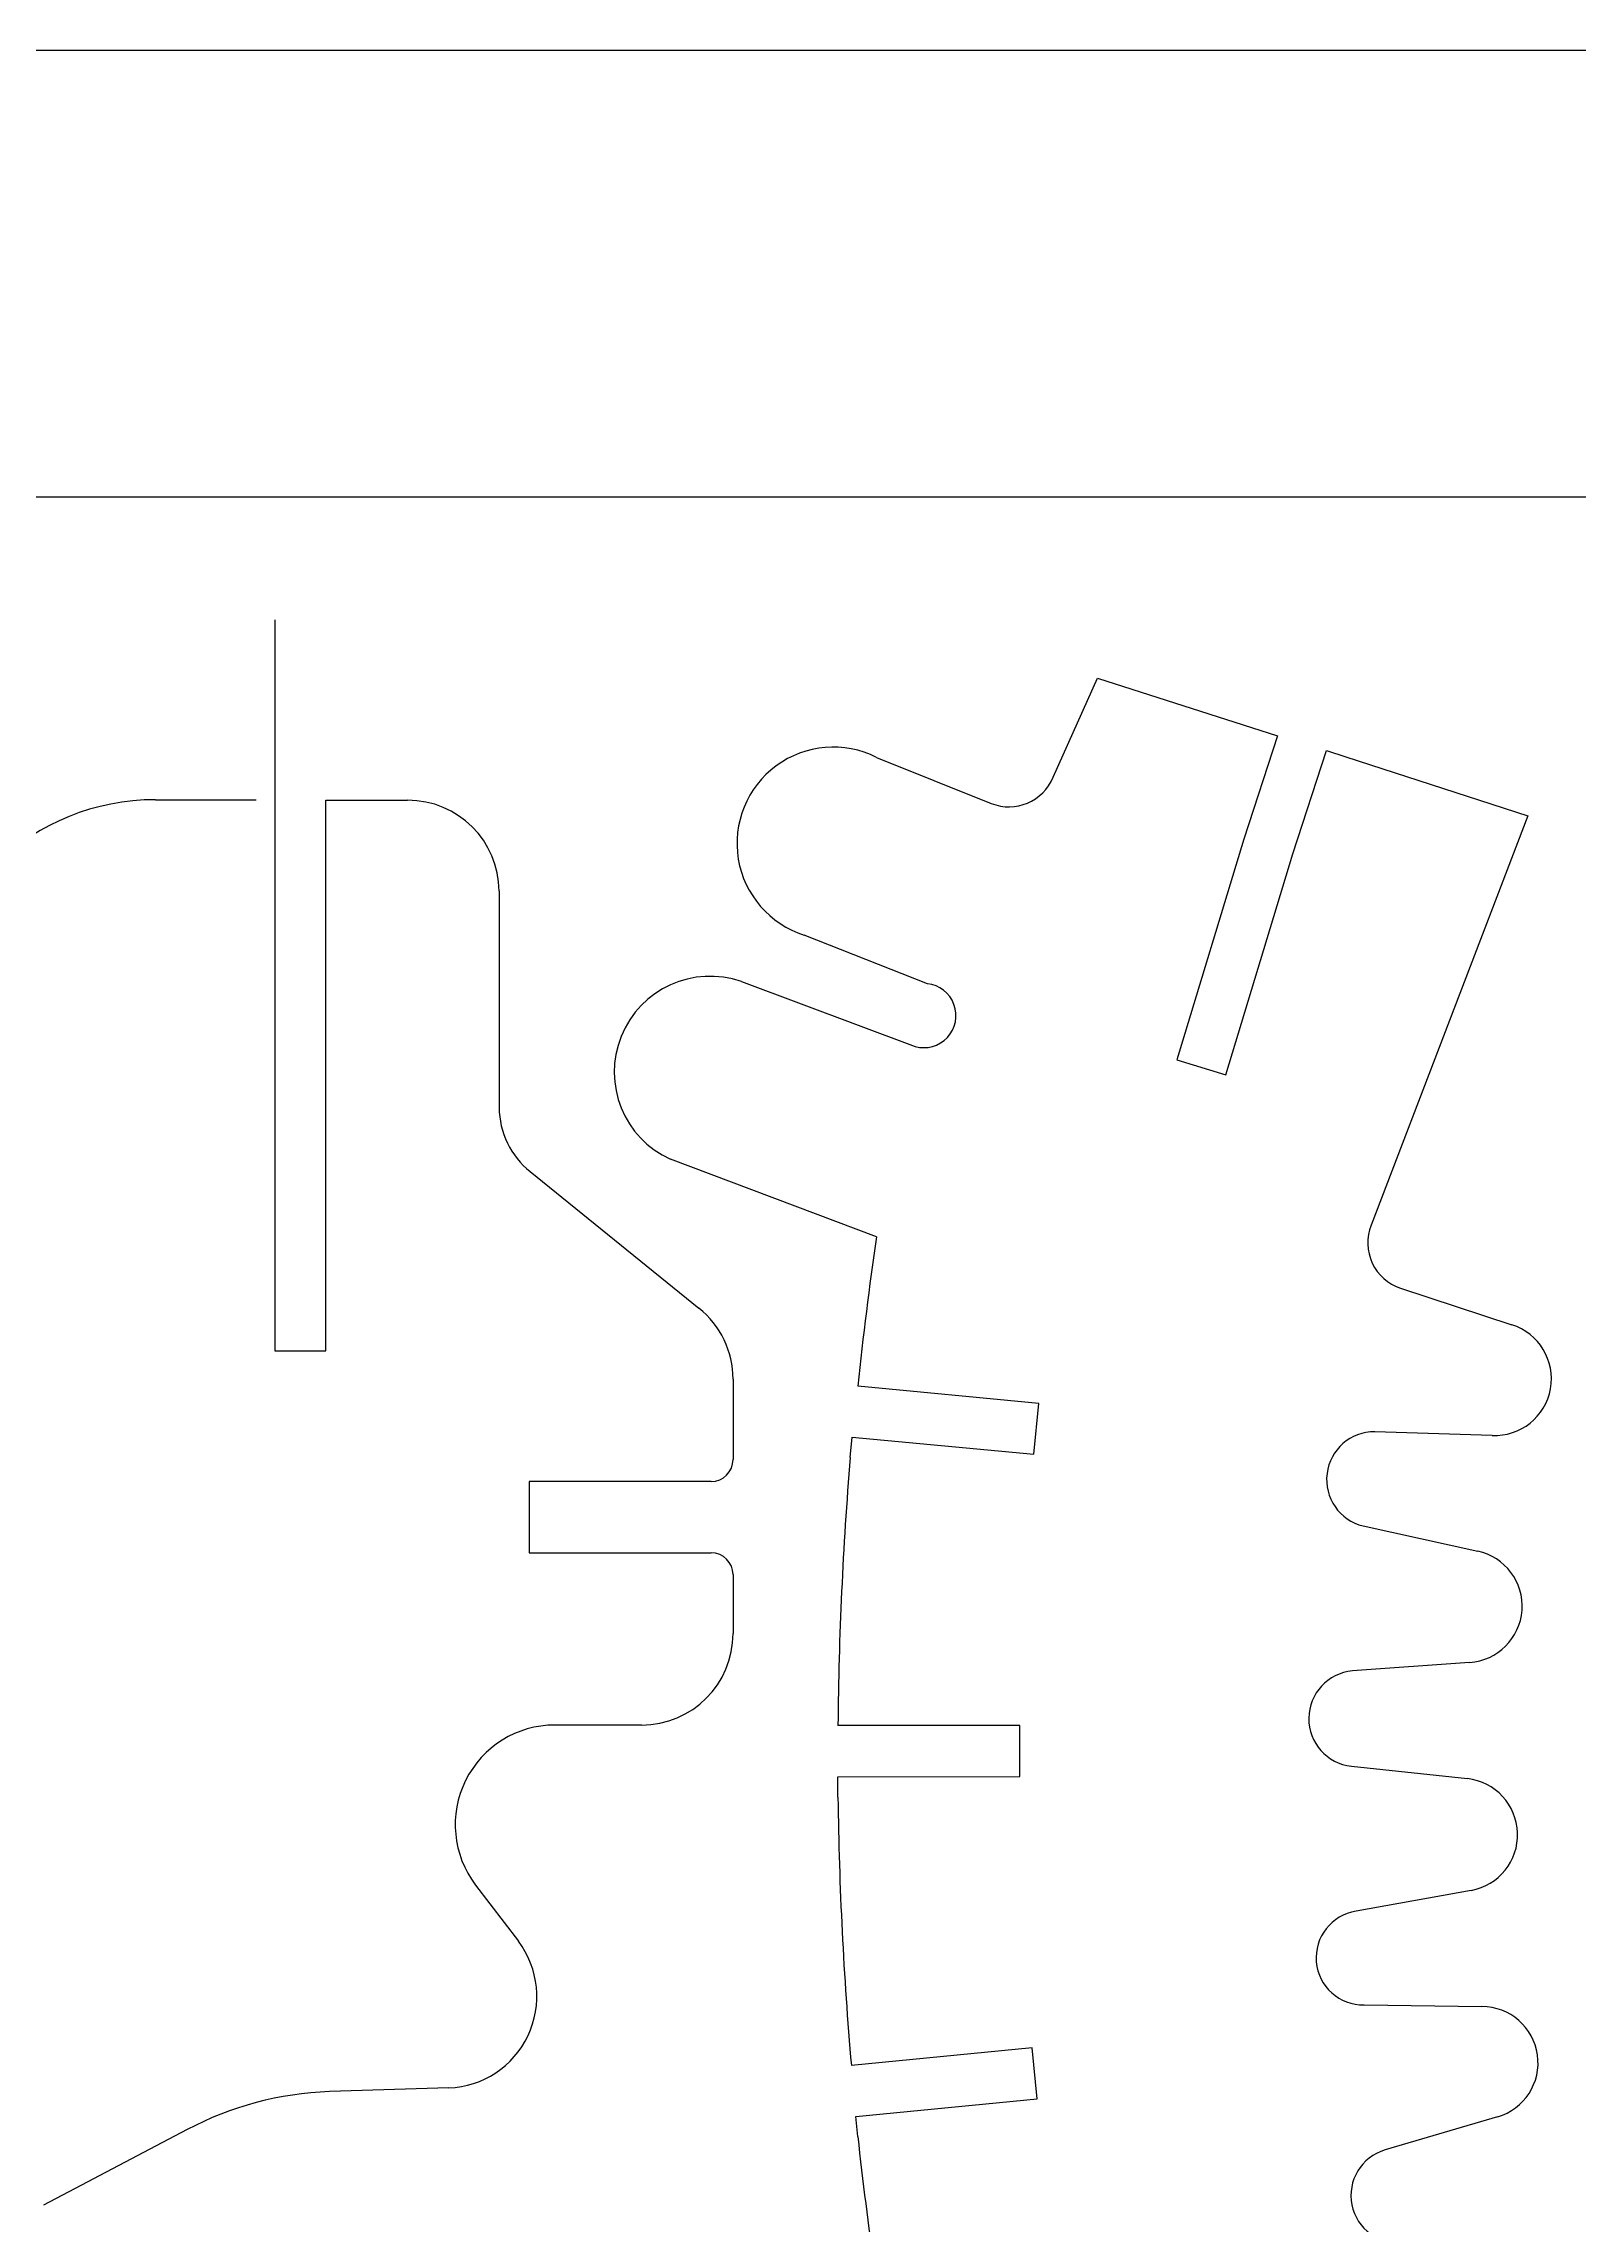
# Model space of a CAD drawing. Extents: x 0 to 249, y 0 to 179.
# Drawn here: x 79.2 to 122.1, y 118.1 to 179 of the extents above; entities that cross this region are included whole.
import ezdxf

# ---------------------------------------------------------------- set-up
doc = ezdxf.new("R2010")
doc.units = 0
doc.header["$MEASUREMENT"] = 0
doc.dimstyles.get("Standard").update_dxf_attribs({"dimtxt": 0.18, "dimasz": 0.18, "dimexe": 0.18, "dimexo": 0.0625, "dimgap": 0.09, "dimtad": 0, "dimtih": 1, "dimtoh": 1, "dimdec": 4, "dimzin": 0, "dimdsep": 46, "dimtxsty": 'Standard', "dimcen": 0.09, "dimadec": 0, "dimazin": 0, "dimtfac": 1, "dimtdec": 4, "dimtofl": 0, "dimtmove": 0, "dimatfit": 3, "dimfxl": 1, "dimtolj": 1, "dimtzin": 0, "dimarcsym": 0})

# ---------------------------------------------------------------- blocks, each defined once
blk = doc.blocks.new('*D0')
at = {"color": 0, "lineweight": -2}
for p, q in [((0.013, 92.319), (0.013, 179.044)), ((0.193, 178.864), (124.042, 178.864)), ((249.24, 178.864), (125.392, 178.864)), ((249.42, 92.319), (249.42, 179.044))]:
    blk.add_line(p, q, dxfattribs=at)
at = {"color": 0}
for points in [[(0.193, 178.894), (0.193, 178.834), (0.013, 178.864)], [(249.24, 178.894), (249.24, 178.834), (249.42, 178.864)]]:
    blk.add_solid(points, dxfattribs=at)
at = {"layer": 'Defpoints', "color": 0}
for p in [(249.42, 178.864), (0.013, 92.256), (249.42, 92.256)]:
    blk.add_point(p, dxfattribs=at)
at = {"color": 0, "insert": (124.717, 178.864), "char_height": 0.18, "attachment_point": 5}
blk.add_mtext('\\A1;249.4071', dxfattribs=at)

msp = doc.modelspace()

# ---------------------------------------------------------------- linework, layer by layer
at = {"linetype": 'Continuous'}
for p, q in [((244.976305, 166.360079), (4.44405, 166.360079)), ((85.663889, 162.933523), (85.663889, 142.493887)), ((107.42028, 158.534377), (108.662235, 161.302541)), ((108.662235, 161.302541), (113.689847, 159.686523)), ((113.689847, 159.686523), (112.747155, 156.798639)), ((114.121905, 156.39152), (115.064582, 159.279404)), ((115.064582, 159.279404), (115.605112, 159.102961)), ((102.482447, 159.088013), (105.684557, 157.801184)), ((115.605112, 159.102961), (120.692592, 157.457017)), ((82.327126, 157.905926), (85.140195, 157.905926)), ((87.085387, 142.493887), (87.085387, 157.890948)), ((87.085387, 157.890948), (89.374746, 157.890948)), ((120.692592, 157.457017), (116.308395, 146.010223)), ((112.747155, 156.798639), (110.876763, 150.63383)), ((112.247937, 150.215349), (114.121905, 156.39152)), ((91.933441, 155.347231), (91.933441, 149.302126)), ((103.903945, 152.758594), (100.46244, 154.120254)), ((98.711739, 152.818462), (103.559808, 151.007923)), ((110.876763, 150.63383), (112.247937, 150.215349)), ((102.482447, 145.681049), (96.721642, 147.850702)), ((92.801302, 147.506551), (97.514688, 143.690952)), ((117.131367, 144.244573), (120.243698, 143.22708)), ((85.663889, 142.493887), (87.085387, 142.493887)), ((98.472329, 141.700856), (98.472329, 139.456387)), ((107.016276, 141.027515), (101.958738, 141.506335)), ((106.875191, 139.603501), (107.016276, 141.027515)), ((119.690062, 140.129712), (116.413136, 140.234454)), ((101.749254, 139.516239), (101.80269, 140.082322)), ((101.80269, 140.082322), (106.875191, 139.603501)), ((97.85884, 138.842898), (92.771376, 138.842898)), ((92.771376, 138.842898), (92.771376, 136.852787)), ((116.083948, 137.600943), (119.286057, 136.897676)), ((92.771376, 136.852787), (97.85884, 136.852787)), ((98.472329, 136.239299), (98.472329, 134.593369)), ((119.06161, 133.785345), (115.784685, 133.545935)), ((95.913633, 132.034674), (93.489621, 132.034674)), ((106.492566, 132.019711), (101.405102, 132.019711)), ((106.490894, 130.598211), (106.492566, 132.019711)), ((101.40343, 130.583248), (106.490894, 130.598211)), ((101.405102, 130.014652), (101.40343, 130.583248)), ((115.754759, 130.882513), (119.001758, 130.538361)), ((91.275078, 127.560683), (92.472128, 125.98957)), ((119.106485, 127.411067), (115.889412, 126.827505)), ((116.113859, 124.208957), (119.405762, 124.164068)), ((106.836718, 123.011907), (101.77918, 122.518123)), ((106.976164, 121.587734), (106.836718, 123.011907)), ((90.526922, 121.889657), (87.190144, 121.784915)), ((101.903663, 121.093951), (106.976164, 121.587734)), ((83.209951, 120.722533), (79.199832, 118.612732)), ((101.958753, 120.528027), (101.903663, 121.093951)), ((119.839693, 121.081663), (116.697436, 120.153949))]:
    msp.add_line(p, q, dxfattribs=at)
for centre, radius, start, end in [((101.272625, 156.685385), 2.690036, 63.272856, 252.471515), ((106.180482, 159.048284), 1.342088, 248.31415, 337.485583), ((82.331222, 151.471764), 6.434163, 90.036475, 176.666836), ((89.374746, 155.332209), 2.558739, 0.336374, 90), ((97.830173, 150.289121), 2.678567, 70.784729, 245.552955), ((103.80736, 151.86842), 0.895398, 253.95025, 83.807587), ((94.232906, 149.306013), 2.299468, 180.096852, 231.495201), ((117.552796, 145.515621), 1.339091, 158.324079, 251.656533), ((200.616814, 131.25008), 99.189751, 171.634432, 174.064988), ((95.928597, 141.702263), 2.543732, 359.96832, 51.42568), ((119.759877, 141.715397), 1.587221, 267.478998, 72.252499), ((116.399958, 138.898772), 1.335747, 89.434723, 256.315244), ((97.85884, 139.456387), 0.613488, 270, 0), ((200.617734, 131.221203), 99.215846, 175.204133, 179.538868), ((97.85884, 136.239299), 0.613488, 0, 90), ((118.954111, 135.357356), 1.575682, 273.911995, 77.838472), ((95.913633, 134.593369), 2.558695, 270, 0), ((115.903607, 132.21272), 1.338509, 95.097262, 263.615239), ((93.491987, 129.248428), 2.786247, 90.048658, 217.282214), ((118.820298, 128.966884), 1.581919, 280.422835, 83.413178), ((200.579893, 131.205896), 99.181945, 180.688179, 185.025224), ((116.086629, 125.525516), 1.316841, 98.613342, 271.184842), ((90.426832, 124.448553), 2.560853, 272.239946, 36.995974), ((119.401558, 122.59173), 1.572344, 286.179724, 89.84678), ((87.500914, 112.633574), 9.156616, 91.944963, 117.944683), ((200.601836, 131.218293), 99.220661, 186.185187, 190.526671), ((117.06857, 118.881747), 1.325232, 106.263305, 276.611208)]:
    msp.add_arc(centre, radius, start, end, dxfattribs=at)

# ---------------------------------------------------------------- dimensions: what is measured, and where the dimension line sits
dim = msp.add_linear_dim(base=(249.420354, 178.863514), p1=(0.013233, 92.256002), p2=(249.420354, 92.256002), dimstyle='Standard')
dim.commit()
dim.dimension.update_dxf_attribs({"geometry": '*D0', "text_midpoint": (124.716794, 178.863514)})

doc.saveas('drawing.dxf')
